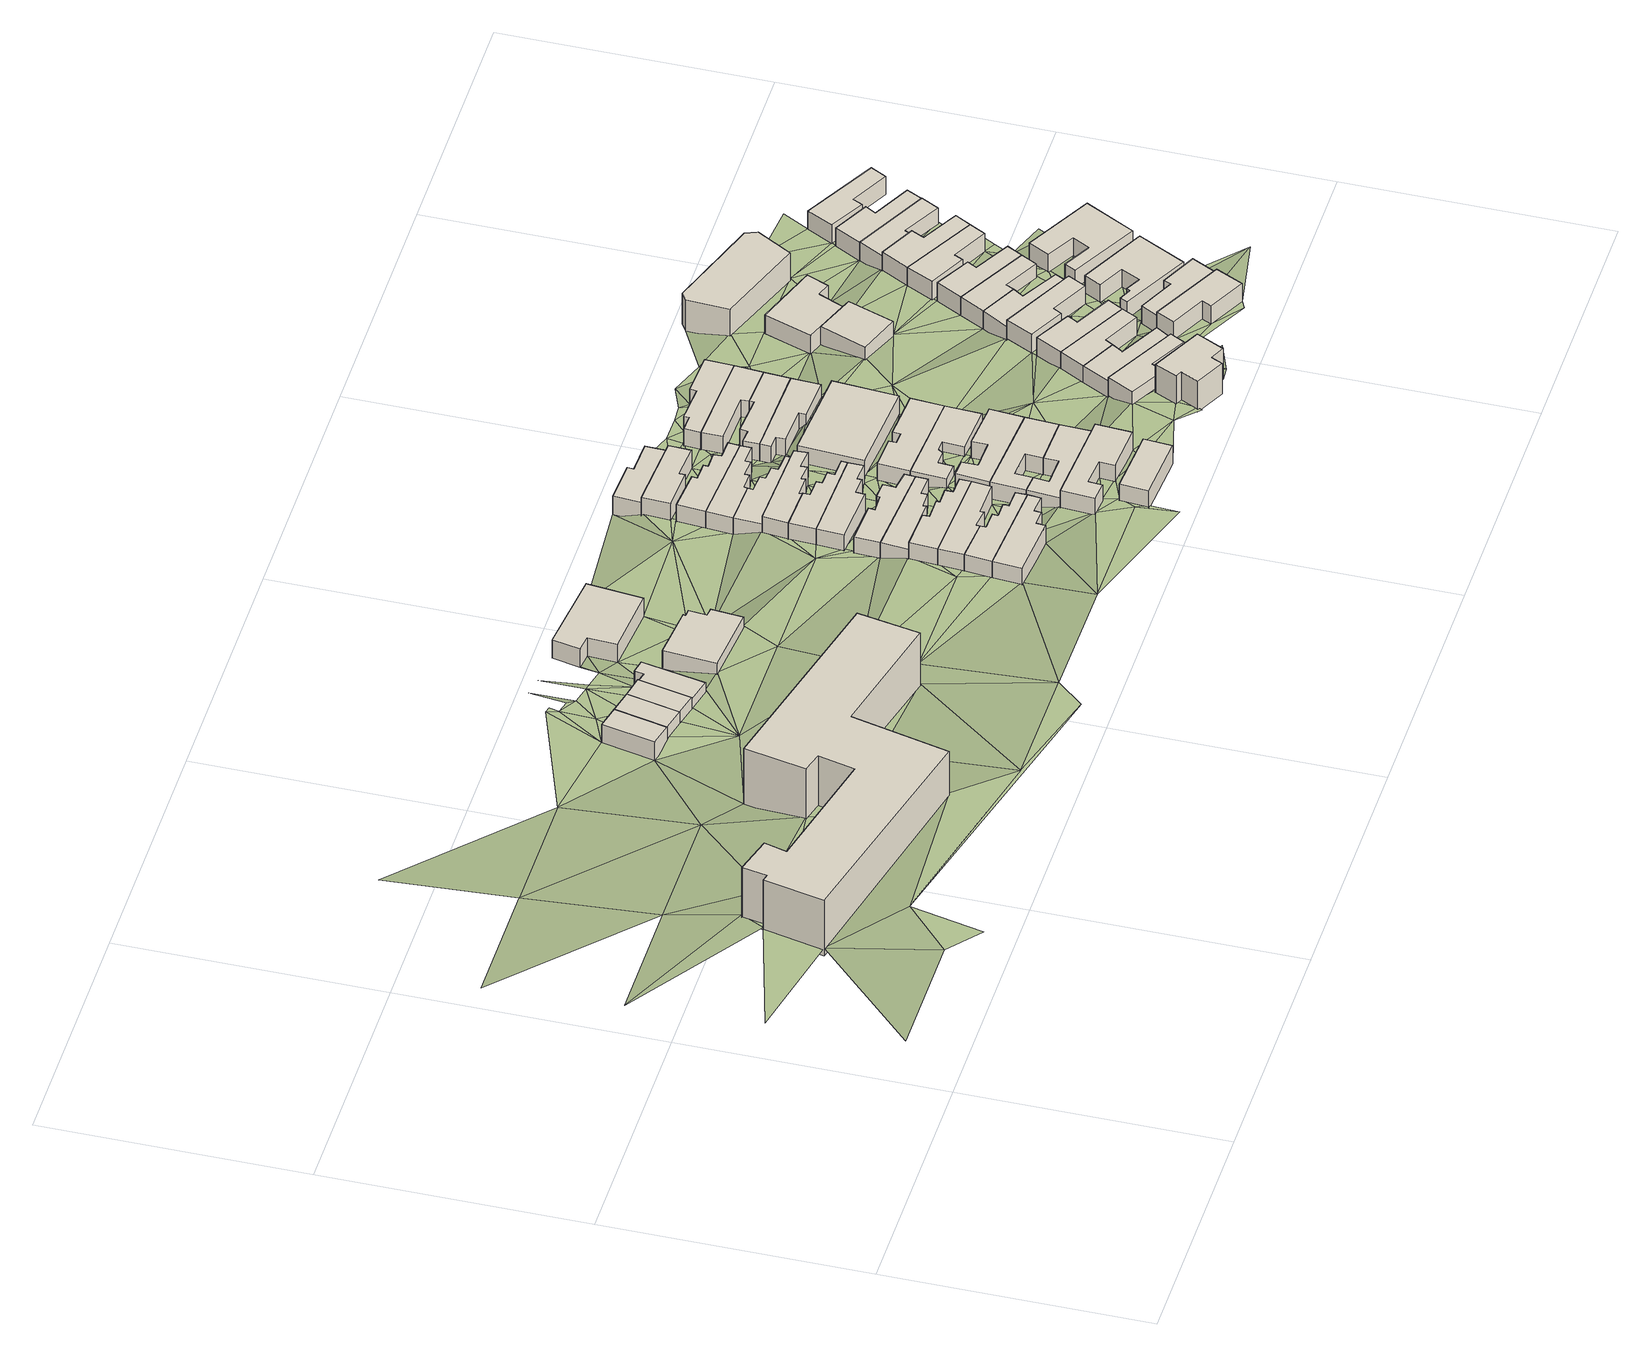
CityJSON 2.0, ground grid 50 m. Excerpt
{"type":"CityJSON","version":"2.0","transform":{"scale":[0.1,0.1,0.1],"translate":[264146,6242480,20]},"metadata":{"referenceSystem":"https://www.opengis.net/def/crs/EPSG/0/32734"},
"CityObjects":{
"building1":{"type":"Building","attributes":{"address":"Mountain Road Woodstock 7925 Cape Town","building":"hospital","building:levels":4,"building:use":"residential","building:flats":"75","building_height":12.5,"plus_code":"4FRW3C9X+CGC","ground_height":26.63,"roof_height":39.13},"geometry":[{"type":"Solid","lod":"1","boundaries":[[[[0,1,2,3]],[[1,4,5,2]],[[4,6,7,5]],[[6,8,9,7]],[[8,10,11,9]],[[10,12,13,11]],[[12,14,15,13]],[[14,16,17,15]],[[16,18,19,17]],[[18,20,21,19]],[[20,22,23,21]],[[22,24,25,23]],[[24,26,27,25]],[[26,0,3,27]],[[3,2,5,7,9,11,13,15,17,19,21,23,25,27]],[[26,24,22,20,18,16,14,12,10,8,6,4,1,0]]]]}]},
"building2":{"type":"Building","attributes":{"address":"12 Earl Street Cape Town","building":"house","building:levels":1,"building_height":4.1,"plus_code":"4FRW3C9X+HMF","ground_height":24.32,"roof_height":28.42},"geometry":[{"type":"Solid","lod":"1","boundaries":[[[[28,29,30,31]],[[29,32,33,30]],[[32,34,35,33]],[[34,28,31,35]],[[31,30,33,35]],[[34,32,29,28]]]]}]},
"building3":{"type":"Building","attributes":{"address":"10 Earl Street Cape Town","building":"house","building:levels":1,"building_height":4.1,"plus_code":"4FRW3C9X+HM8","ground_height":24.32,"roof_height":28.42},"geometry":[{"type":"Solid","lod":"1","boundaries":[[[[36,37,38,39]],[[37,29,30,38]],[[29,28,31,30]],[[28,36,39,31]],[[39,38,30,31]],[[28,29,37,36]]]]}]},
"building4":{"type":"Building","attributes":{"address":"8 Earl Street Cape Town","building":"house","building:levels":1,"building_height":4.1,"plus_code":"4FRW3C9X+HP6","ground_height":24.32,"roof_height":28.42},"geometry":[{"type":"Solid","lod":"1","boundaries":[[[[40,41,42,43]],[[41,37,38,42]],[[37,36,39,38]],[[36,40,43,39]],[[43,42,38,39]],[[36,37,41,40]]]]}]},
"building5":{"type":"Building","attributes":{"address":"6 Earl Street Cape Town","building":"house","building:levels":1,"building_height":4.1,"plus_code":"4FRW3C9X+HP7","ground_height":23.78,"roof_height":27.88},"geometry":[{"type":"Solid","lod":"1","boundaries":[[[[44,45,46,47]],[[45,48,49,46]],[[48,50,51,49]],[[50,52,53,51]],[[52,54,55,53]],[[54,44,47,55]],[[47,46,49,51,53,55]],[[54,52,50,48,45,44]]]]}]},
"building6":{"type":"Building","attributes":{"address":"16 Mountain Road Woodstock Cape Town","building":"house","building:levels":1,"building_height":4.1,"plus_code":"4FRW3C9X+GQW","ground_height":23.78,"roof_height":27.88},"geometry":[{"type":"Solid","lod":"1","boundaries":[[[[56,57,58,59]],[[57,60,61,58]],[[60,62,63,61]],[[62,64,65,63]],[[64,66,67,65]],[[66,68,69,67]],[[68,70,71,69]],[[70,56,59,71]],[[59,58,61,63,65,67,69,71]],[[70,68,66,64,62,60,57,56]]]]}]},
"building7":{"type":"Building","attributes":{"address":"14 Mountain Road Woodstock Cape Town","building":"house","building:levels":1,"building_height":4.1,"plus_code":"4FRW3C9X+JQ8","ground_height":23.78,"roof_height":27.88},"geometry":[{"type":"Solid","lod":"1","boundaries":[[[[72,73,74,75]],[[73,76,77,74]],[[76,78,79,77]],[[78,80,81,79]],[[80,82,83,81]],[[82,72,75,83]],[[75,74,77,79,81,83]],[[82,80,78,76,73,72]]]]}]},
"building8":{"type":"Building","attributes":{"address":"57 Mountain Road Woodstock Cape Town","building":"house","building:levels":1,"building_height":4.1,"plus_code":"4FRW3C9X+9WQ","ground_height":25.94,"roof_height":30.04},"geometry":[{"type":"Solid","lod":"1","boundaries":[[[[84,85,86,87]],[[85,88,89,86]],[[88,90,91,89]],[[90,92,93,91]],[[92,94,95,93]],[[94,96,97,95]],[[96,98,99,97]],[[98,84,87,99]],[[87,86,89,91,93,95,97,99]],[[98,96,94,92,90,88,85,84]]]]}]},
"building9":{"type":"Building","attributes":{"address":"55 Mountain Road Woodstock Cape Town","building":"house","building:levels":1,"building_height":4.1,"plus_code":"4FRW3C9X+9WX","ground_height":25.94,"roof_height":30.04},"geometry":[{"type":"Solid","lod":"1","boundaries":[[[[84,98,99,87]],[[98,100,101,99]],[[100,102,103,101]],[[102,104,105,103]],[[104,106,107,105]],[[106,108,109,107]],[[108,110,111,109]],[[110,112,113,111]],[[112,114,115,113]],[[114,84,87,115]],[[87,99,101,103,105,107,109,111,113,115]],[[114,112,110,108,106,104,102,100,98,84]]]]}]},
"building10":{"type":"Building","attributes":{"address":"53 Mountain Road Woodstock Cape Town","building":"house","building:levels":1,"building_height":4.1,"plus_code":"4FRW3C9X+CW9","ground_height":25.94,"roof_height":30.04},"geometry":[{"type":"Solid","lod":"1","boundaries":[[[[114,112,113,115]],[[112,116,117,113]],[[116,118,119,117]],[[118,120,121,119]],[[120,122,123,121]],[[122,124,125,123]],[[124,126,127,125]],[[126,114,115,127]],[[115,113,117,119,121,123,125,127]],[[126,124,122,120,118,116,112,114]]]]}]},
"building11":{"type":"Building","attributes":{"address":"51 Mountain Road Woodstock Cape Town","building":"house","building:levels":1,"building_height":4.1,"plus_code":"4FRW3C9X+CWQ","ground_height":25.94,"roof_height":30.04},"geometry":[{"type":"Solid","lod":"1","boundaries":[[[[126,124,125,127]],[[124,128,129,125]],[[128,130,131,129]],[[130,132,133,131]],[[132,134,135,133]],[[134,136,137,135]],[[136,138,139,137]],[[138,140,141,139]],[[140,142,143,141]],[[142,126,127,143]],[[127,125,129,131,133,135,137,139,141,143]],[[142,140,138,136,134,132,130,128,124,126]]]]}]},
"building12":{"type":"Building","attributes":{"address":"49 Mountain Road Woodstock Cape Town","building":"house","building:levels":1,"building_height":4.1,"plus_code":"4FRW3C9X+FX2","ground_height":24.28,"roof_height":28.38},"geometry":[{"type":"Solid","lod":"1","boundaries":[[[[144,145,146,147]],[[145,148,149,146]],[[148,150,151,149]],[[150,152,153,151]],[[152,154,155,153]],[[154,156,157,155]],[[156,158,159,157]],[[158,160,161,159]],[[160,162,163,161]],[[162,164,165,163]],[[164,144,147,165]],[[147,146,149,151,153,155,157,159,161,163,165]],[[164,162,160,158,156,154,152,150,148,145,144]]]]}]},
"building13":{"type":"Building","attributes":{"address":"47 Mountain Road Woodstock Cape Town","building":"house","building:levels":1,"building_height":4.1,"plus_code":"4FRW3C9X+FWH","ground_height":24.28,"roof_height":28.38},"geometry":[{"type":"Solid","lod":"1","boundaries":[[[[164,162,163,165]],[[162,166,167,163]],[[166,168,169,167]],[[168,170,171,169]],[[170,172,173,171]],[[172,174,175,173]],[[174,176,177,175]],[[176,178,179,177]],[[178,180,181,179]],[[180,164,165,181]],[[165,163,167,169,171,173,175,177,179,181]],[[180,178,176,174,172,170,168,166,162,164]]]]}]},
"building14":{"type":"Building","attributes":{"address":"45 Mountain Road Woodstock Cape Town","building":"house","building:levels":1,"building_height":4.1,"plus_code":"4FRW3C9X+GX2","ground_height":24.28,"roof_height":28.38},"geometry":[{"type":"Solid","lod":"1","boundaries":[[[[182,183,184,185]],[[183,186,187,184]],[[186,188,189,187]],[[188,190,191,189]],[[190,192,193,191]],[[192,194,195,193]],[[194,196,197,195]],[[196,182,185,197]],[[185,184,187,189,191,193,195,197]],[[196,194,192,190,188,186,183,182]]]]}]},
"building15":{"type":"Building","attributes":{"address":"43 Mountain Road Woodstock Cape Town","building":"house","building:levels":1,"building_height":4.1,"plus_code":"4FRW3C9X+GW9","ground_height":24.28,"roof_height":28.38},"geometry":[{"type":"Solid","lod":"1","boundaries":[[[[183,182,185,184]],[[182,198,199,185]],[[198,200,201,199]],[[200,202,203,201]],[[202,204,205,203]],[[204,206,207,205]],[[206,208,209,207]],[[208,210,211,209]],[[210,212,213,211]],[[212,183,184,213]],[[184,185,199,201,203,205,207,209,211,213]],[[212,210,208,206,204,202,200,198,182,183]]]]}]},
"building16":{"type":"Building","attributes":{"address":"41 Mountain Road Woodstock Cape Town","building":"house","building:levels":1,"building_height":4.1,"plus_code":"4FRW3C9X+GXJ","ground_height":24.28,"roof_height":28.38},"geometry":[{"type":"Solid","lod":"1","boundaries":[[[[212,210,211,213]],[[210,214,215,211]],[[214,216,217,215]],[[216,218,219,217]],[[218,220,221,219]],[[220,222,223,221]],[[222,224,225,223]],[[224,226,227,225]],[[226,228,229,227]],[[228,212,213,229]],[[213,211,215,217,219,221,223,225,227,229]],[[228,226,224,222,220,218,216,214,210,212]]]]}]},
"building17":{"type":"Building","attributes":{"address":"26 Brabant Road Woodstock Cape Town","building":"house","building:levels":1,"building_height":4.1,"plus_code":"4FRW3F92+82G","ground_height":26.85,"roof_height":30.95},"geometry":[{"type":"Solid","lod":"1","boundaries":[[[[230,231,232,233]],[[231,234,235,232]],[[234,236,237,235]],[[236,230,233,237]],[[233,232,235,237]],[[236,234,231,230]]]]}]},
"building18":{"type":"Building","attributes":{"address":"39 Mountain Road Woodstock Cape Town","building":"house","building:levels":1,"building_height":4.1,"plus_code":"4FRW3C9X+GXR","ground_height":22.69,"roof_height":26.79},"geometry":[{"type":"Solid","lod":"1","boundaries":[[[[238,239,240,241]],[[239,242,243,240]],[[242,244,245,243]],[[244,246,247,245]],[[246,248,249,247]],[[248,250,251,249]],[[250,252,253,251]],[[252,254,255,253]],[[254,256,257,255]],[[256,238,241,257]],[[241,240,243,245,247,249,251,253,255,257]],[[256,254,252,250,248,246,244,242,239,238]]]]}]},
"building19":{"type":"Building","attributes":{"address":"24 Brabant Road Woodstock Cape Town","building":"house","building:levels":1,"building_height":4.1,"plus_code":"4FRW3F92+924","ground_height":26.85,"roof_height":30.95},"geometry":[{"type":"Solid","lod":"1","boundaries":[[[[258,259,260,261]],[[259,262,263,260]],[[262,264,265,263]],[[264,266,267,265]],[[266,268,269,267]],[[268,270,271,269]],[[270,272,273,271]],[[272,258,261,273]],[[261,260,263,265,267,269,271,273]],[[272,270,268,266,264,262,259,258]]]]}]},
"building20":{"type":"Building","attributes":{"address":"37 Mountain Road Woodstock Cape Town","building":"house","building:levels":1,"building_height":4.1,"plus_code":"4FRW3C9X+HXF","ground_height":22.69,"roof_height":26.79},"geometry":[{"type":"Solid","lod":"1","boundaries":[[[[256,254,255,257]],[[254,274,275,255]],[[274,276,277,275]],[[276,278,279,277]],[[278,280,281,279]],[[280,282,283,281]],[[282,284,285,283]],[[284,286,287,285]],[[286,288,289,287]],[[288,256,257,289]],[[257,255,275,277,279,281,283,285,287,289]],[[288,286,284,282,280,278,276,274,254,256]]]]}]},
"building21":{"type":"Building","attributes":{"address":"22 Brabant Road Cape Town","building":"house","building:levels":1,"building_height":4.1,"plus_code":"4FRW3F92+92G","ground_height":25.06,"roof_height":29.16},"geometry":[{"type":"Solid","lod":"1","boundaries":[[[[290,291,292,293]],[[291,294,295,292]],[[294,296,297,295]],[[296,298,299,297]],[[298,300,301,299]],[[300,302,303,301]],[[302,304,305,303]],[[304,290,293,305]],[[293,292,295,297,299,301,303,305]],[[304,302,300,298,296,294,291,290]]]]}]},
"building22":{"type":"Building","attributes":{"address":"35 Mountain Road Woodstock Cape Town","building":"house","building:levels":1,"building_height":4.1,"plus_code":"4FRW3C9X+HXJ","ground_height":22.69,"roof_height":26.79},"geometry":[{"type":"Solid","lod":"1","boundaries":[[[[288,286,287,289]],[[286,306,307,287]],[[306,308,309,307]],[[308,310,311,309]],[[310,312,313,311]],[[312,314,315,313]],[[314,316,317,315]],[[316,318,319,317]],[[318,320,321,319]],[[320,288,289,321]],[[289,287,307,309,311,313,315,317,319,321]],[[320,318,316,314,312,310,308,306,286,288]]]]}]},
"building23":{"type":"Building","attributes":{"address":"33 Mountain Road Woodstock Cape Town","building":"house","building:levels":1,"building_height":4.1,"plus_code":"4FRW3C9X+JX6","ground_height":22.69,"roof_height":26.79},"geometry":[{"type":"Solid","lod":"1","boundaries":[[[[322,323,324,325]],[[323,326,327,324]],[[326,328,329,327]],[[328,330,331,329]],[[330,332,333,331]],[[332,322,325,333]],[[325,324,327,329,331,333]],[[332,330,328,326,323,322]]]]}]},
"building24":{"type":"Building","attributes":{"address":"20 Brabant Road Cape Town","building":"house","building:levels":1,"building_height":4.1,"plus_code":"4FRW3F92+92X","ground_height":25.06,"roof_height":29.16},"geometry":[{"type":"Solid","lod":"1","boundaries":[[[[291,334,335,292]],[[334,336,337,335]],[[336,302,303,337]],[[302,300,301,303]],[[300,338,339,301]],[[338,340,341,339]],[[340,294,295,341]],[[294,291,292,295]],[[292,335,337,303,301,339,341,295]],[[294,340,338,300,302,336,334,291]]]]}]},
"building25":{"type":"Building","attributes":{"address":"31 Mountain Road Woodstock Cape Town","building":"house","building:levels":1,"building_height":4.1,"plus_code":"4FRW3C9X+JXC","ground_height":21.46,"roof_height":25.56},"geometry":[{"type":"Solid","lod":"1","boundaries":[[[[342,343,344,345]],[[343,346,347,344]],[[346,348,349,347]],[[348,350,351,349]],[[350,352,353,351]],[[352,342,345,353]],[[345,344,347,349,351,353]],[[352,350,348,346,343,342]]]]}]},
"building26":{"type":"Building","attributes":{"address":"18 Brabant Road Cape Town","building":"house","building:levels":1,"building_height":4.1,"plus_code":"4FRW3F92+C29","ground_height":25.06,"roof_height":29.16},"geometry":[{"type":"Solid","lod":"1","boundaries":[[[[334,354,355,335]],[[354,356,357,355]],[[356,358,359,357]],[[358,360,361,359]],[[360,362,363,361]],[[362,364,365,363]],[[364,336,337,365]],[[336,334,335,337]],[[335,355,357,359,361,363,365,337]],[[336,364,362,360,358,356,354,334]]]]}]},
"building27":{"type":"Building","attributes":{"address":"16B Brabant Road Cape Town","building":"house","building:levels":1,"building_height":4.1,"plus_code":"4FRW3F92+F32","ground_height":23.47,"roof_height":27.57},"geometry":[{"type":"Solid","lod":"1","boundaries":[[[[366,367,368,369]],[[367,370,371,368]],[[370,372,373,371]],[[372,374,375,373]],[[374,376,377,375]],[[376,378,379,377]],[[378,380,381,379]],[[380,382,383,381]],[[382,384,385,383]],[[384,366,369,385]],[[369,368,371,373,375,377,379,381,383,385]],[[384,382,380,378,376,374,372,370,367,366]]]]}]},
"building28":{"type":"Building","attributes":{"address":"16A Brabant Road Cape Town","building":"house","building:levels":1,"building_height":4.1,"plus_code":"4FRW3F92+F2H","ground_height":23.47,"roof_height":27.57},"geometry":[{"type":"Solid","lod":"1","boundaries":[[[[367,366,369,368]],[[366,386,387,369]],[[386,388,389,387]],[[388,390,391,389]],[[390,392,393,391]],[[392,394,395,393]],[[394,396,397,395]],[[396,367,368,397]],[[368,369,387,389,391,393,395,397]],[[396,394,392,390,388,386,366,367]]]]}]},
"building29":{"type":"Building","attributes":{"address":"Brabant Road Woodstock Cape Town","building":"house","building:levels":1,"building_height":4.1,"plus_code":"4FRW3F92+G29","ground_height":23.47,"roof_height":27.57},"geometry":[{"type":"Solid","lod":"1","boundaries":[[[[398,399,400,401]],[[399,402,403,400]],[[402,404,405,403]],[[404,398,401,405]],[[401,400,403,405]],[[404,402,399,398]]]]}]},
"building30":{"type":"Building","attributes":{"address":"12 Brabant Road Woodstock Cape Town","building":"house","building:levels":1,"building_height":4.1,"plus_code":"4FRW3F92+H32","ground_height":22.02,"roof_height":26.12},"geometry":[{"type":"Solid","lod":"1","boundaries":[[[[406,407,408,409]],[[407,410,411,408]],[[410,412,413,411]],[[412,414,415,413]],[[414,416,417,415]],[[416,418,419,417]],[[418,420,421,419]],[[420,406,409,421]],[[409,408,411,413,415,417,419,421]],[[420,418,416,414,412,410,407,406]]]]}]},
"building31":{"type":"Building","attributes":{"address":"10 Brabant Road Woodstock Cape Town","building":"house","building:levels":1,"building_height":4.1,"plus_code":"4FRW3F92+H36","ground_height":22.02,"roof_height":26.12},"geometry":[{"type":"Solid","lod":"1","boundaries":[[[[422,423,424,425]],[[423,426,427,424]],[[426,428,429,427]],[[428,430,431,429]],[[430,432,433,431]],[[432,407,408,433]],[[407,406,409,408]],[[406,422,425,409]],[[425,424,427,429,431,433,408,409]],[[406,407,432,430,428,426,423,422]]]]}]},
"building32":{"type":"Building","attributes":{"address":"8 Brabant Road Woodstock Cape Town","building":"house","building:levels":1,"building_height":4.1,"plus_code":"4FRW3F92+H3R","ground_height":22.02,"roof_height":26.12},"geometry":[{"type":"Solid","lod":"1","boundaries":[[[[434,435,436,437]],[[435,438,439,436]],[[438,440,441,439]],[[440,423,424,441]],[[423,422,425,424]],[[422,434,437,425]],[[437,436,439,441,424,425]],[[422,423,440,438,435,434]]]]}]},
"building33":{"type":"Building","attributes":{"address":"6 Brabant Road Woodstock Cape Town","building":"house","building:levels":1,"building_height":4.1,"plus_code":"4FRW3F92+J32","ground_height":22.02,"roof_height":26.12},"geometry":[{"type":"Solid","lod":"1","boundaries":[[[[434,442,443,437]],[[442,444,445,443]],[[444,446,447,445]],[[446,448,449,447]],[[448,450,451,449]],[[450,452,453,451]],[[452,435,436,453]],[[435,434,437,436]],[[437,443,445,447,449,451,453,436]],[[435,452,450,448,446,444,442,434]]]]}]},
"building34":{"type":"Building","attributes":{"address":"33 Brabant Road Woodstock Cape Town","building":"house","building:levels":2,"building_height":6.9,"plus_code":"4FRW3F92+856","ground_height":25.78,"roof_height":32.68},"geometry":[{"type":"Solid","lod":"1","boundaries":[[[[454,455,456,457]],[[455,458,459,456]],[[458,460,461,459]],[[460,462,463,461]],[[462,464,465,463]],[[464,466,467,465]],[[466,468,469,467]],[[468,454,457,469]],[[457,456,459,461,463,465,467,469]],[[468,466,464,462,460,458,455,454]]]]}]},
"building35":{"type":"Building","attributes":{"address":"31 Brabant Road Woodstock Cape Town","building":"house","building:levels":1,"building_height":4.1,"plus_code":"4FRW3F92+85R","ground_height":25.06,"roof_height":29.16},"geometry":[{"type":"Solid","lod":"1","boundaries":[[[[470,471,472,473]],[[471,474,475,472]],[[474,476,477,475]],[[476,478,479,477]],[[478,480,481,479]],[[480,470,473,481]],[[473,472,475,477,479,481]],[[480,478,476,474,471,470]]]]}]},
"building36":{"type":"Building","attributes":{"address":"29 Plumer Road Woodstock Cape Town","building":"house","building:levels":1,"building_height":4.1,"plus_code":"4FRW3F92+953","ground_height":24.27,"roof_height":28.37},"geometry":[{"type":"Solid","lod":"1","boundaries":[[[[482,483,484,485]],[[483,486,487,484]],[[486,488,489,487]],[[488,490,491,489]],[[490,492,493,491]],[[492,482,485,493]],[[485,484,487,489,491,493]],[[492,490,488,486,483,482]]]]}]},
"building37":{"type":"Building","attributes":{"address":"27 Plumer Road Woodstock Cape Town","building":"house","building:levels":1,"building_height":4.1,"plus_code":"4FRW3F92+95P","ground_height":24.27,"roof_height":28.37},"geometry":[{"type":"Solid","lod":"1","boundaries":[[[[494,482,485,495]],[[482,492,493,485]],[[492,496,497,493]],[[496,498,499,497]],[[498,500,501,499]],[[500,494,495,501]],[[495,485,493,497,499,501]],[[500,498,496,492,482,494]]]]}]},
"building38":{"type":"Building","attributes":{"address":"25 Plumer Road Woodstock Cape Town","building":"house","building:levels":1,"building_height":4.1,"plus_code":"4FRW3F92+95X","ground_height":24.27,"roof_height":28.37},"geometry":[{"type":"Solid","lod":"1","boundaries":[[[[494,500,501,495]],[[500,502,503,501]],[[502,504,505,503]],[[504,506,507,505]],[[506,508,509,507]],[[508,494,495,509]],[[495,501,503,505,507,509]],[[508,506,504,502,500,494]]]]}]},
"building39":{"type":"Building","attributes":{"building":"house","building:levels":1,"building_height":4.1,"plus_code":"4FRW3F92+G5M","ground_height":21.67,"roof_height":25.77},"geometry":[{"type":"Solid","lod":"1","boundaries":[[[[510,511,512,513]],[[511,514,515,512]],[[514,516,517,515]],[[516,518,519,517]],[[518,510,513,519]],[[513,512,515,517,519]],[[518,516,514,511,510]]]]}]},
"building40":{"type":"Building","attributes":{"address":"48B Fairview Avenue Woodstock Cape Town","building":"house","building:levels":1,"building_height":4.1,"plus_code":"4FRW3F92+86P","ground_height":25.78,"roof_height":29.88},"geometry":[{"type":"Solid","lod":"1","boundaries":[[[[520,521,522,523]],[[521,524,525,522]],[[524,526,527,525]],[[526,528,529,527]],[[528,530,531,529]],[[530,520,523,531]],[[523,522,525,527,529,531]],[[530,528,526,524,521,520]]]]}]},
"building41":{"type":"Building","attributes":{"address":"23 Plumer Road Woodstock Cape Town","building":"house","building:levels":1,"building_height":4.1,"plus_code":"4FRW3F92+C66","ground_height":24.27,"roof_height":28.37},"geometry":[{"type":"Solid","lod":"1","boundaries":[[[[532,533,534,535]],[[533,536,537,534]],[[536,538,539,537]],[[538,540,541,539]],[[540,542,543,541]],[[542,532,535,543]],[[535,534,537,539,541,543]],[[542,540,538,536,533,532]]]]}]},
"building42":{"type":"Building","attributes":{"address":"48A Fairview Avenue Woodstock Cape Town","building":"house","building:levels":1,"building_height":4.1,"plus_code":"4FRW3F92+86X","ground_height":24.99,"roof_height":29.09},"geometry":[{"type":"Solid","lod":"1","boundaries":[[[[544,545,546,547]],[[545,548,549,546]],[[548,550,551,549]],[[550,552,553,551]],[[552,554,555,553]],[[554,544,547,555]],[[547,546,549,551,553,555]],[[554,552,550,548,545,544]]]]}]},
"building43":{"type":"Building","attributes":{"address":"21 Plumer Road Woodstock Cape Town","building":"house","building:levels":1,"building_height":4.1,"plus_code":"4FRW3F92+C6M","ground_height":22.92,"roof_height":27.02},"geometry":[{"type":"Solid","lod":"1","boundaries":[[[[556,557,558,559]],[[557,560,561,558]],[[560,562,563,561]],[[562,564,565,563]],[[564,566,567,565]],[[566,556,559,567]],[[559,558,561,563,565,567]],[[566,564,562,560,557,556]]]]}]},
"building44":{"type":"Building","attributes":{"building":"house","building:levels":1,"building_height":4.1,"plus_code":"4FRW3F92+H58","ground_height":21.67,"roof_height":25.77},"geometry":[{"type":"Solid","lod":"1","boundaries":[[[[510,518,519,513]],[[518,568,569,519]],[[568,570,571,569]],[[570,572,573,571]],[[572,574,575,573]],[[574,576,577,575]],[[576,510,513,577]],[[513,519,569,571,573,575,577]],[[576,574,572,570,568,518,510]]]]}]},
"building45":{"type":"Building","attributes":{"address":"19 Plumer Road Woodstock Cape Town","building":"house","building:levels":1,"building_height":4.1,"plus_code":"4FRW3F92+F64","ground_height":22.92,"roof_height":27.02},"geometry":[{"type":"Solid","lod":"1","boundaries":[[[[578,556,559,579]],[[556,566,567,559]],[[566,580,581,567]],[[580,582,583,581]],[[582,584,585,583]],[[584,578,579,585]],[[579,559,567,581,583,585]],[[584,582,580,566,556,578]]]]}]},
"building46":{"type":"Building","attributes":{"address":"48 Fairview Avenue Woodstock Cape Town","building":"house","building:levels":1,"building_height":4.1,"plus_code":"4FRW3F92+97G","ground_height":23.75,"roof_height":27.85},"geometry":[{"type":"Solid","lod":"1","boundaries":[[[[586,587,588,589]],[[587,590,591,588]],[[590,592,593,591]],[[592,594,595,593]],[[594,596,597,595]],[[596,598,599,597]],[[598,600,601,599]],[[600,602,603,601]],[[602,604,605,603]],[[604,586,589,605]],[[589,588,591,593,595,597,599,601,603,605]],[[604,602,600,598,596,594,592,590,587,586]]]]}]},
"building47":{"type":"Building","attributes":{"address":"17 Plumer Road Woodstock Cape Town","building":"house","building:levels":1,"building_height":4.1,"plus_code":"4FRW3F92+F69","ground_height":22.92,"roof_height":27.02},"geometry":[{"type":"Solid","lod":"1","boundaries":[[[[578,584,585,579]],[[584,606,607,585]],[[606,608,609,607]],[[608,610,611,609]],[[610,612,613,611]],[[612,578,579,613]],[[579,585,607,609,611,613]],[[612,610,608,606,584,578]]]]}]},
"building48":{"type":"Building","attributes":{"building":"semidetached_house","building:levels":2,"building_height":6.9,"plus_code":"4FRW3F92+J59","ground_height":20.57,"roof_height":27.47},"geometry":[{"type":"Solid","lod":"1","boundaries":[[[[614,615,616,617]],[[615,618,619,616]],[[618,620,621,619]],[[620,622,623,621]],[[622,624,625,623]],[[624,614,617,625]],[[617,616,619,621,623,625]],[[624,622,620,618,615,614]]]]}]},
"building49":{"type":"Building","attributes":{"address":"15 Plumer Road Woodstock Cape Town","building":"house","building:levels":1,"building_height":4.1,"plus_code":"4FRW3F92+F7R","ground_height":22.59,"roof_height":26.69},"geometry":[{"type":"Solid","lod":"1","boundaries":[[[[626,627,628,629]],[[627,630,631,628]],[[630,632,633,631]],[[632,634,635,633]],[[634,636,637,635]],[[636,626,629,637]],[[629,628,631,633,635,637]],[[636,634,632,630,627,626]]]]}]},
"building50":{"type":"Building","attributes":{"address":"Fr Ralph de Hahn House (NOAH) 46 Fairview Avenue Woodstock Cape Town","building":"house","building:levels":1,"building:use":"residential","amenity":"social_facility","social_facility":"group_home","operator":"Neighbourhood Old Aged Homes (NOAH)","building_height":4.1,"plus_code":"4FRW3F92+C86","ground_height":23.75,"roof_height":27.85},"geometry":[{"type":"Solid","lod":"1","boundaries":[[[[638,639,640,641]],[[639,642,643,640]],[[642,644,645,643]],[[644,646,647,645]],[[646,648,649,647]],[[648,650,651,649]],[[650,652,653,651]],[[652,638,641,653]],[[641,640,643,645,647,649,651,653]],[[652,650,648,646,644,642,639,638]]]]}]},
"building51":{"type":"Building","attributes":{"address":"13 Plumer Road Woodstock Cape Town","building":"house","building:levels":1,"building_height":4.1,"plus_code":"4FRW3F92+G73","ground_height":22.59,"roof_height":26.69},"geometry":[{"type":"Solid","lod":"1","boundaries":[[[[654,626,629,655]],[[626,636,637,629]],[[636,656,657,637]],[[656,658,659,657]],[[658,660,661,659]],[[660,654,655,661]],[[655,629,637,657,659,661]],[[660,658,656,636,626,654]]]]}]},
"building52":{"type":"Building","attributes":{"address":"11 Plumer Road Woodstock Cape Town","building":"house","building:levels":1,"building_height":4.1,"plus_code":"4FRW3F92+G7G","ground_height":21.67,"roof_height":25.77},"geometry":[{"type":"Solid","lod":"1","boundaries":[[[[662,663,664,665]],[[663,666,667,664]],[[666,668,669,667]],[[668,670,671,669]],[[670,672,673,671]],[[672,662,665,673]],[[665,664,667,669,671,673]],[[672,670,668,666,663,662]]]]}]},
"building53":{"type":"Building","attributes":{"address":"9 Plumer Road Woodstock Cape Town","building":"house","building:levels":1,"building_height":4.1,"plus_code":"4FRW3F92+G7X","ground_height":21.58,"roof_height":25.68},"geometry":[{"type":"Solid","lod":"1","boundaries":[[[[674,675,676,677]],[[675,678,679,676]],[[678,680,681,679]],[[680,682,683,681]],[[682,684,685,683]],[[684,674,677,685]],[[677,676,679,681,683,685]],[[684,682,680,678,675,674]]]]}]},
"building54":{"type":"Building","attributes":{"address":"7 Plumer Road Woodstock Cape Town","building":"house","building:levels":1,"building_height":4.1,"plus_code":"4FRW3F92+H86","ground_height":21.58,"roof_height":25.68},"geometry":[{"type":"Solid","lod":"1","boundaries":[[[[686,687,688,689]],[[687,690,691,688]],[[690,692,693,691]],[[692,694,695,693]],[[694,696,697,695]],[[696,686,689,697]],[[689,688,691,693,695,697]],[[696,694,692,690,687,686]]]]}]},
"terrain1":{"type":"TINRelief","geometry":[{"type":"CompositeSurface","lod":"1","boundaries":[[[698,699,700]],[[701,699,702]],[[702,703,704]],[[705,699,698]],[[698,706,705]],[[707,704,703]],[[708,703,702]],[[709,707,710]],[[703,711,707]],[[712,699,705]],[[711,713,707]],[[711,714,715]],[[713,710,707]],[[716,715,714]],[[711,715,713]],[[717,710,718]],[[712,705,719]],[[713,718,710]],[[715,716,720]],[[715,1,713]],[[705,721,719]],[[713,1,34]],[[718,713,34]],[[712,719,722]],[[723,712,722]],[[1,724,34]],[[32,718,34]],[[722,719,725]],[[722,725,723]],[[726,718,32]],[[727,34,724]],[[728,724,1]],[[719,721,729]],[[730,727,724]],[[729,725,719]],[[730,724,731]],[[29,732,32]],[[733,32,732]],[[32,733,726]],[[731,724,734]],[[37,732,29]],[[733,732,735]],[[726,733,736]],[[734,724,737]],[[738,732,37]],[[735,739,733]],[[732,738,735]],[[41,738,37]],[[725,729,740]],[[735,741,739]],[[742,724,728]],[[742,737,724]],[[743,744,41]],[[738,41,744]],[[740,728,725]],[[745,738,744]],[[737,68,734]],[[50,734,68]],[[744,746,745]],[[745,747,738]],[[744,50,746]],[[746,50,82]],[[68,82,50]],[[729,748,740]],[[78,76,746]],[[78,746,80]],[[746,82,80]],[[737,742,749]],[[750,728,740]],[[68,66,82]],[[748,729,751]],[[66,72,82]],[[752,742,728]],[[64,62,66]],[[62,60,57]],[[748,753,740]],[[62,72,66]],[[750,740,753]],[[749,742,754]],[[755,728,750]],[[57,749,754]],[[755,752,728]],[[756,62,57]],[[742,752,754]],[[756,72,62]],[[751,88,748]],[[757,750,753]],[[758,750,757]],[[72,756,73]],[[758,755,750]],[[759,57,754]],[[88,751,760]],[[761,756,57]],[[57,759,761]],[[752,762,754]],[[763,751,764]],[[763,760,751]],[[765,754,762]],[[754,765,766]],[[767,754,766]],[[768,108,769]],[[88,92,90]],[[770,769,118]],[[767,759,754]],[[762,771,765]],[[769,108,118]],[[73,756,352]],[[92,88,760]],[[772,773,774]],[[108,106,104]],[[118,108,104]],[[118,104,120]],[[772,774,136]],[[94,92,96]],[[775,772,776]],[[760,777,92]],[[776,772,136]],[[771,188,765]],[[96,92,777]],[[102,100,104]],[[122,120,104]],[[778,763,764]],[[756,761,779]],[[780,760,763]],[[132,136,134]],[[132,776,136]],[[174,771,781]],[[780,763,778]],[[782,756,779]],[[760,780,783]],[[122,104,100]],[[776,784,785]],[[96,777,786]],[[96,786,98]],[[787,756,782]],[[98,786,100]],[[172,771,174]],[[132,784,776]],[[188,771,172]],[[788,756,787]],[[100,786,122]],[[132,130,128]],[[352,756,788]],[[789,783,780]],[[790,122,786]],[[188,172,170]],[[132,791,784]],[[790,124,122]],[[783,792,793]],[[784,791,794]],[[210,208,206]],[[190,188,192]],[[128,795,132]],[[796,210,216]],[[192,188,170]],[[789,792,783]],[[124,790,797]],[[797,128,124]],[[791,132,795]],[[782,318,787]],[[216,210,206]],[[170,168,166]],[[128,797,795]],[[798,799,800]],[[206,204,202]],[[780,234,789]],[[192,170,196]],[[254,252,250]],[[801,802,798]],[[803,162,791]],[[220,216,206]],[[795,803,791]],[[787,318,328]],[[194,192,196]],[[276,274,254]],[[795,797,804]],[[218,216,220]],[[803,166,162]],[[170,166,805]],[[206,202,220]],[[800,801,798]],[[250,276,254]],[[805,196,170]],[[806,795,804]],[[202,200,198]],[[801,807,802]],[[805,166,803]],[[198,220,202]],[[248,246,250]],[[316,314,318]],[[314,328,318]],[[276,250,280]],[[808,182,196]],[[276,280,278]],[[314,330,328]],[[804,809,810]],[[222,220,224]],[[789,234,272]],[[808,196,805]],[[250,246,280]],[[808,198,182]],[[220,198,224]],[[810,806,804]],[[806,811,812]],[[198,808,224]],[[813,814,246]],[[810,809,815]],[[246,814,280]],[[811,806,816]],[[314,332,330]],[[310,314,312]],[[816,806,810]],[[817,808,805]],[[808,818,224]],[[282,280,284]],[[818,226,224]],[[332,314,310]],[[280,814,284]],[[814,226,818]],[[819,811,820]],[[811,816,820]],[[821,234,231]],[[310,308,306]],[[822,808,817]],[[814,818,823]],[[823,284,814]],[[821,272,234]],[[332,310,824]],[[817,825,826]],[[354,816,810]],[[827,284,823]],[[306,824,310]],[[828,286,284]],[[823,818,829]],[[828,284,827]],[[286,828,306]],[[826,822,817]],[[322,332,830]],[[829,831,823]],[[258,272,832]],[[833,332,824]],[[306,828,834]],[[834,824,306]],[[808,822,398]],[[830,332,833]],[[835,836,322]],[[837,829,818]],[[838,816,354]],[[834,833,824]],[[839,834,828]],[[821,832,272]],[[828,840,839]],[[835,322,830]],[[291,258,470]],[[334,291,841]],[[829,837,842]],[[843,844,821]],[[334,841,354]],[[830,845,835]],[[839,846,834]],[[844,847,821]],[[470,258,832]],[[845,830,848]],[[818,399,837]],[[847,832,821]],[[838,354,841]],[[822,386,398]],[[291,470,841]],[[838,841,366]],[[835,845,849]],[[850,847,844]],[[839,851,852]],[[846,839,852]],[[832,847,853]],[[849,845,854]],[[832,853,855]],[[366,856,386]],[[857,837,399]],[[386,856,398]],[[858,849,854]],[[841,470,859]],[[854,860,858]],[[398,856,399]],[[366,841,533]],[[853,454,855]],[[861,841,859]],[[862,858,860]],[[863,855,864]],[[454,468,865]],[[366,532,856]],[[855,454,864]],[[508,841,861]],[[399,866,857]],[[862,860,442]],[[866,399,856]],[[454,865,867]],[[508,533,841]],[[857,868,406]],[[366,533,532]],[[867,864,454]],[[867,865,869]],[[406,868,422]],[[434,422,870]],[[864,867,871]],[[872,862,442]],[[873,492,490]],[[442,434,870]],[[871,874,864]],[[866,868,857]],[[870,422,868]],[[872,442,870]],[[524,874,871]],[[492,498,496]],[[856,875,866]],[[873,874,524]],[[492,873,498]],[[536,533,508]],[[524,871,528]],[[532,556,856]],[[521,873,524]],[[875,856,556]],[[498,873,521]],[[506,536,508]],[[870,876,872]],[[866,877,868]],[[528,526,524]],[[528,871,878]],[[879,870,868]],[[498,521,880]],[[880,500,498]],[[881,506,504]],[[876,870,879]],[[881,536,506]],[[872,876,615]],[[881,504,502]],[[880,882,500]],[[538,536,881]],[[502,500,882]],[[878,530,528]],[[578,875,556]],[[882,883,502]],[[880,884,882]],[[538,881,540]],[[881,502,540]],[[880,885,884]],[[883,886,502]],[[887,888,883]],[[578,612,875]],[[502,886,540]],[[886,883,888]],[[568,518,889]],[[612,890,875]],[[875,891,889]],[[884,892,882]],[[893,876,879]],[[894,540,886]],[[895,896,897]],[[886,888,898]],[[891,875,890]],[[568,889,570]],[[542,540,894]],[[898,888,899]],[[900,542,894]],[[901,902,896]],[[542,900,895]],[[892,884,548]],[[895,901,896]],[[520,530,903]],[[893,879,572]],[[570,889,904]],[[905,895,900]],[[890,612,906]],[[889,891,904]],[[907,895,905]],[[612,610,906]],[[548,520,903]],[[901,895,907]],[[894,587,900]],[[892,548,903]],[[572,570,662]],[[901,907,908]],[[608,606,610]],[[905,646,907]],[[610,606,906]],[[646,905,648]],[[908,907,642]],[[570,904,662]],[[900,587,638]],[[893,572,662]],[[642,606,908]],[[906,634,909]],[[634,906,606]],[[642,910,606]],[[606,910,634]],[[911,893,662]],[[642,912,910]],[[913,893,914]],[[915,634,910]],[[911,914,893]],[[916,656,917]],[[918,634,915]],[[919,910,912]],[[634,918,636]],[[920,921,917]],[[636,918,922]],[[913,914,686]],[[922,656,636]],[[656,920,917]],[[914,911,682]],[[686,923,913]],[[682,690,914]],[[680,924,682]]]}]}
},
"vertices":[
[972,436,66],[575,529,66],[575,529,191],[972,436,191],[550,411,66],[550,411,191],[589,401,66],[589,401,191],[573,331,66],[573,331,191],[331,386,66],[331,386,191],[343,429,66],[343,429,191],[270,449,66],[270,449,191],[261,402,66],[261,402,191],[248,405,66],[248,405,191],[222,290,66],[222,290,191],[660,187,66],[660,187,191],[705,374,66],[705,374,191],[950,318,66],[950,318,191],
[716,704,43],[738,804,43],[738,804,84],[716,704,84],[694,814,43],[694,814,84],[672,714,43],[672,714,84],
[761,694,43],[783,794,43],[783,794,84],[761,694,84],
[803,684,43],[825,786,43],[825,786,84],[803,684,84],
[825,786,38],[803,684,38],[803,684,79],[825,786,79],[853,673,38],[853,673,79],[877,794,38],[877,794,79],[851,799,38],[851,799,79],[847,781,38],[847,781,79],
[1038,656,38],[1043,716,38],[1043,716,79],[1038,656,79],[1027,718,38],[1027,718,79],[1030,752,38],[1030,752,79],[1016,753,38],[1016,753,79],[1017,758,38],[1017,758,79],[916,767,38],[916,767,79],[907,667,38],[907,667,79],
[1041,834,38],[1052,940,38],[1052,940,79],[1041,834,79],[893,957,38],[893,957,79],[882,904,38],[882,904,79],[914,900,38],[914,900,79],[911,845,38],[911,845,79],
[1268,277,59],[1264,222,59],[1264,222,100],[1268,277,100],[1385,214,59],[1385,214,100],[1386,231,59],[1386,231,100],[1416,229,59],[1416,229,100],[1417,243,59],[1417,243,100],[1453,240,59],[1453,240,100],[1455,265,59],[1455,265,100],
[1455,287,59],[1455,287,100],[1419,288,59],[1419,288,100],[1419,299,59],[1419,299,100],[1389,299,59],[1389,299,100],[1389,310,59],[1389,310,100],[1354,311,59],[1354,311,100],[1354,322,59],[1354,322,100],[1273,328,59],[1273,328,100],
[1354,329,59],[1354,329,100],[1391,325,59],[1391,325,100],[1391,332,59],[1391,332,100],[1460,330,59],[1460,330,100],[1464,367,59],[1464,367,100],[1276,376,59],[1276,376,100],
[1464,389,59],[1464,389,100],[1429,390,59],[1429,390,100],[1429,405,59],[1429,405,100],[1397,405,59],[1397,405,100],[1397,412,59],[1397,412,100],[1356,412,59],[1356,412,100],[1355,425,59],[1355,425,100],[1279,428,59],[1279,428,100],
[1279,428,43],[1355,425,43],[1355,425,84],[1279,428,84],[1362,425,43],[1362,425,84],[1361,431,43],[1361,431,84],[1398,429,43],[1398,429,84],[1398,435,43],[1398,435,84],[1429,435,43],[1429,435,84],[1429,447,43],[1429,447,84],[1468,445,43],[1468,445,84],[1469,468,43],[1469,468,84],[1284,480,43],[1284,480,84],
[1470,488,43],[1470,488,84],[1433,493,43],[1433,493,84],[1434,517,43],[1434,517,84],[1401,519,43],[1401,519,84],[1401,513,43],[1401,513,84],[1366,512,43],[1366,512,84],[1367,524,43],[1367,524,84],[1286,528,43],[1286,528,84],
[1474,590,43],[1290,596,43],[1290,596,84],[1474,590,84],[1287,545,43],[1287,545,84],[1401,539,43],[1401,539,84],[1402,556,43],[1402,556,84],[1437,554,43],[1437,554,84],[1437,563,43],[1437,563,84],[1474,561,43],[1474,561,84],
[1475,602,43],[1475,602,84],[1438,603,43],[1438,603,84],[1439,617,43],[1439,617,84],[1411,618,43],[1411,618,84],[1411,629,43],[1411,629,84],[1376,630,43],[1376,630,84],[1376,643,43],[1376,643,84],[1292,646,43],[1292,646,84],
[1373,649,43],[1373,649,84],[1413,648,43],[1413,648,84],[1412,656,43],[1412,656,84],[1444,653,43],[1444,653,84],[1444,665,43],[1444,665,84],[1482,662,43],[1482,662,84],[1480,688,43],[1480,688,84],[1297,694,43],[1297,694,84],
[1509,64,68],[1636,56,68],[1636,56,109],[1509,64,109],[1640,110,68],[1640,110,109],[1513,118,68],[1513,118,109],
[1297,694,27],[1480,688,27],[1480,688,68],[1297,694,68],[1481,703,27],[1481,703,68],[1444,705,27],[1444,705,68],[1444,718,27],[1444,718,68],[1416,720,27],[1416,720,68],[1416,731,27],[1416,731,68],[1381,733,27],[1381,733,68],[1382,743,27],[1382,743,68],[1299,746,27],[1299,746,68],
[1656,200,68],[1470,211,68],[1470,211,109],[1656,200,109],[1466,148,68],[1466,148,109],[1504,145,68],[1504,145,109],[1506,171,68],[1506,171,109],[1561,167,68],[1561,167,109],[1559,138,68],[1559,138,109],[1652,132,68],[1652,132,109],
[1383,749,27],[1383,749,68],[1416,748,27],[1416,748,68],[1416,757,27],[1416,757,68],[1450,755,27],[1450,755,68],[1450,766,27],[1450,766,68],[1487,764,27],[1487,764,68],[1487,785,27],[1487,785,68],[1303,796,27],[1303,796,68],
[1656,200,51],[1658,264,51],[1658,264,92],[1656,200,92],[1565,267,51],[1565,267,92],[1564,239,51],[1564,239,92],[1508,241,51],[1508,241,92],[1511,270,51],[1511,270,92],[1476,273,51],[1476,273,92],[1470,211,51],[1470,211,92],
[1489,807,27],[1489,807,68],[1453,808,27],[1453,808,68],[1452,823,27],[1452,823,68],[1420,823,27],[1420,823,68],[1420,832,27],[1420,832,68],[1385,833,27],[1385,833,68],[1386,843,27],[1386,843,68],[1307,849,27],[1307,849,68],
[1455,904,27],[1310,912,27],[1310,912,68],[1455,904,68],[1307,859,27],[1307,859,68],[1388,855,27],[1388,855,68],[1388,866,27],[1388,866,68],[1453,862,27],[1453,862,68],
[1661,326,51],[1661,326,92],[1479,339,51],[1479,339,92],[1513,304,51],[1513,304,92],[1567,300,51],[1567,300,92],
[1310,912,15],[1455,904,15],[1455,904,56],[1310,912,56],[1456,946,15],[1456,946,56],[1393,948,15],[1393,948,56],[1394,960,15],[1394,960,56],[1314,964,15],[1314,964,56],
[1666,391,51],[1666,391,92],[1575,398,51],[1575,398,92],[1574,368,51],[1574,368,92],[1518,370,51],[1518,370,92],[1518,400,51],[1518,400,92],[1485,402,51],[1485,402,92],
[1672,472,35],[1490,483,35],[1490,483,76],[1672,472,76],[1486,417,35],[1486,417,76],[1522,415,35],[1522,415,76],[1524,443,35],[1524,443,76],[1551,442,35],[1551,442,76],[1557,451,35],[1557,451,76],[1578,450,35],[1578,450,76],[1576,410,35],[1576,410,76],[1669,404,35],[1669,404,76],
[1676,534,35],[1676,534,76],[1581,540,35],[1581,540,76],[1580,525,35],[1580,525,76],[1557,526,35],[1557,526,76],[1557,540,35],[1557,540,76],[1494,543,35],[1494,543,76],
[1677,554,35],[1685,676,35],[1685,676,76],[1677,554,76],[1504,688,35],[1504,688,76],[1496,566,35],[1496,566,76],
[1690,750,20],[1508,756,20],[1508,756,61],[1690,750,61],[1507,735,20],[1507,735,61],[1532,734,20],[1532,734,61],[1532,716,20],[1532,716,61],[1605,713,20],[1605,713,61],[1604,699,20],[1604,699,61],[1688,696,20],[1688,696,61],
[1693,799,20],[1613,803,20],[1613,803,61],[1693,799,61],[1613,794,20],[1613,794,61],[1537,799,20],[1537,799,61],[1534,784,20],[1534,784,61],[1508,786,20],[1508,786,61],
[1697,853,20],[1511,861,20],[1511,861,61],[1697,853,61],[1510,821,20],[1510,821,61],[1612,818,20],[1612,818,61],
[1699,906,20],[1699,906,61],[1616,910,20],[1616,910,61],[1615,897,20],[1615,897,61],[1544,901,20],[1544,901,61],[1543,891,20],[1543,891,61],[1513,892,20],[1513,892,61],
[1912,88,58],[1815,136,58],[1815,136,127],[1912,88,127],[1795,94,58],[1795,94,127],[1808,88,58],[1808,88,127],[1791,54,58],[1791,54,127],[1848,26,58],[1848,26,127],[1858,48,58],[1858,48,127],[1886,35,58],[1886,35,127],
[1800,216,51],[1774,166,51],[1774,166,92],[1800,216,92],[1842,130,51],[1842,130,92],[1854,152,51],[1854,152,92],[1925,115,51],[1925,115,92],[1940,143,51],[1940,143,92],
[1827,268,43],[1800,216,43],[1800,216,84],[1827,268,84],[1940,143,43],[1940,143,84],[1959,173,43],[1959,173,84],[1882,213,43],[1882,213,84],[1895,234,43],[1895,234,84],
[1853,315,43],[1853,315,84],[1904,249,43],[1904,249,84],[1976,213,43],[1976,213,84],[1991,243,43],[1991,243,84],
[2007,272,43],[2007,272,84],[1937,308,43],[1937,308,84],[1948,328,43],[1948,328,84],[1879,365,43],[1879,365,84],
[1839,738,17],[1805,649,17],[1805,649,58],[1839,738,58],[1885,621,17],[1885,621,58],[1916,709,17],[1916,709,58],[1900,715,17],[1900,715,58],
[2118,110,58],[1981,179,58],[1981,179,99],[2118,110,99],[1964,144,58],[1964,144,99],[2030,112,58],[2030,112,99],[2022,93,58],[2022,93,99],[2093,58,58],[2093,58,99],
[1910,426,43],[1884,375,43],[1884,375,84],[1910,426,84],[1952,341,43],[1952,341,84],[1961,357,43],[1961,357,84],[2033,320,43],[2033,320,84],[2051,355,43],[2051,355,84],
[1981,179,50],[2118,110,50],[2118,110,91],[1981,179,91],[2143,159,50],[2143,159,91],[2074,192,50],[2074,192,91],[2069,178,50],[2069,178,91],[1999,211,50],[1999,211,91],
[1939,476,29],[1910,426,29],[1910,426,70],[1939,476,70],[2051,355,29],[2051,355,70],[2065,382,29],[2065,382,70],[1995,421,29],[1995,421,70],[2008,441,29],[2008,441,70],
[1921,763,17],[1921,763,58],[1947,754,17],[1947,754,58],[1965,796,17],[1965,796,58],[1843,838,17],[1843,838,58],[1811,748,17],[1811,748,58],
[1964,523,29],[1964,523,70],[2016,456,29],[2016,456,70],[2083,421,29],[2083,421,70],[2099,451,29],[2099,451,70],
[2145,176,38],[2192,267,38],[2192,267,78],[2145,176,78],[2066,330,38],[2066,330,78],[2049,298,38],[2049,298,78],[2098,273,38],[2098,273,78],[2080,237,38],[2080,237,78],[2052,252,38],[2052,252,78],[2048,245,38],[2048,245,78],[2024,256,38],[2024,256,78],[2017,241,38],[2017,241,78],
[2115,481,29],[2115,481,70],[2047,518,29],[2047,518,70],[2057,536,29],[2057,536,70],[1990,572,29],[1990,572,70],
[1842,985,6],[1826,974,6],[1826,974,75],[1842,985,75],[1822,894,6],[1822,894,75],[1994,834,6],[1994,834,75],[2033,902,6],[2033,902,75],[2024,924,6],[2024,924,75],
[2019,633,26],[1994,582,26],[1994,582,67],[2019,633,67],[2064,547,26],[2064,547,67],[2072,563,26],[2072,563,67],[2141,529,26],[2141,529,67],[2157,559,26],[2157,559,67],
[2202,282,38],[2252,377,38],[2252,377,78],[2202,282,78],[2124,445,38],[2124,445,78],[2103,405,38],[2103,405,78],[2157,376,38],[2157,376,78],[2139,343,38],[2139,343,78],[2086,371,38],[2086,371,78],[2074,349,38],[2074,349,78],
[2047,685,26],[2047,685,67],[2174,589,26],[2174,589,67],[2103,627,26],[2103,627,67],[2115,651,26],[2115,651,67],
[2072,732,17],[2047,685,17],[2047,685,58],[2072,732,58],[2115,651,17],[2115,651,58],[2122,665,17],[2122,665,58],[2195,626,17],[2195,626,58],[2213,660,17],[2213,660,58],
[2072,732,16],[2213,660,16],[2213,660,57],[2072,732,57],[2228,690,16],[2228,690,57],[2155,727,16],[2155,727,57],[2167,747,16],[2167,747,57],[2099,782,16],[2099,782,57],
[2130,840,16],[2104,791,16],[2104,791,57],[2130,840,57],[2171,755,16],[2171,755,57],[2180,773,16],[2180,773,57],[2253,735,16],[2253,735,57],[2269,765,16],[2269,765,57],
[253,85,101],[222,290,84],[4,85,100],[4,335,84],[248,405,84],[270,449,84],[4,585,68],[348,172,101],[316,32,101],[253,585,67],[261,402,84],[4,840,50],[253,840,49],[343,429,84],[660,187,97],[502,585,66],[331,386,84],[550,411,84],[573,331,84],[253,1090,33],[502,840,48],[751,85,97],[589,401,84],[954,33,90],[751,335,80],[705,374,80],[751,585,62],[950,318,76],[746,928,43],[716,704,62],[972,436,76],[1000,85,90],[761,694,62],[803,684,62],[751,840,43],[754,906,43],[853,673,62],[788,885,43],[758,925,43],[907,667,59],[824,877,43],[779,900,43],[1000,335,76],[809,975,24],[1000,585,59],[847,781,43],[851,799,43],[835,875,43],[871,867,43],[845,968,24],[1264,222,68],[1038,656,59],[1249,335,68],[1249,85,84],[1284,480,53],[1268,277,68],[1249,585,53],[1279,428,68],[1249,840,35],[1273,328,68],[1276,376,68],[1297,694,53],[1466,148,77],[1299,746,35],[1286,528,53],[1498,85,77],[1506,8,77],[1287,545,53],[1290,596,53],[1292,646,53],[1354,311,68],[1354,322,68],[1354,329,68],[1367,524,53],[1362,425,68],[1355,425,68],[1356,412,68],[1361,431,68],[1398,429,59],[1470,211,77],[1509,64,77],[1303,796,35],[1513,118,77],[1366,512,53],[1307,849,35],[1504,145,77],[1429,435,59],[1398,435,59],[1476,273,59],[1307,859,35],[1310,912,35],[1559,138,77],[1479,339,59],[1468,445,59],[1561,167,77],[1506,171,77],[1429,447,59],[1486,417,59],[1373,649,53],[1485,402,59],[1511,270,59],[1508,241,59],[1564,239,59],[1565,267,59],[1513,304,59],[1490,483,43],[1518,400,59],[1494,543,43],[1522,415,59],[1567,300,59],[1496,566,43],[1518,370,59],[1575,398,59],[1551,442,59],[1524,443,59],[1444,705,43],[1481,703,43],[1574,368,59],[1576,410,59],[1557,540,43],[1504,688,43],[1557,451,59],[1578,450,59],[1747,85,68],[1581,540,43],[1507,735,27],[1498,840,27],[1557,526,43],[1580,525,43],[1508,756,27],[1508,786,27],[1532,716,27],[1513,892,27],[1532,734,27],[1774,166,68],[1511,861,27],[1510,821,27],[1519,924,27],[1456,946,27],[1604,699,43],[1669,404,51],[1537,799,27],[1534,784,27],[1747,335,51],[1605,713,27],[1787,45,68],[1791,54,68],[1544,901,27],[1612,818,27],[1795,94,68],[1543,891,27],[1568,923,27],[1808,88,68],[1613,794,27],[1613,803,27],[1815,136,68],[1615,897,27],[1842,130,68],[1747,585,35],[1688,696,35],[1602,925,27],[1827,268,51],[1616,910,27],[1853,315,51],[1657,947,20],[1854,152,68],[1925,115,58],[1912,37,58],[1805,649,35],[1931,81,58],[1811,748,20],[1972,60,58],[1747,840,20],[1949,116,58],[1724,922,20],[1959,173,58],[1940,143,58],[1885,621,29],[1822,894,20],[1839,738,20],[2078,50,58],[1843,838,20],[1999,211,58],[1996,335,43],[2017,241,43],[2024,256,43],[2074,192,58],[2069,178,58],[2049,298,43],[2048,245,43],[2052,252,43],[1916,709,29],[1994,582,29],[2019,633,29],[2145,176,50],[1994,834,17],[2066,330,43],[2065,382,43],[2008,441,43],[1995,421,43],[2098,273,43],[2080,237,43],[2074,349,43],[2083,421,43],[2016,456,43],[2245,85,50],[2047,685,29],[2086,371,43],[2064,547,29],[2103,405,43],[2099,451,43],[2072,563,29],[2145,483,26],[2099,782,17],[2198,429,38],[2033,902,17],[2104,791,17],[2164,517,26],[2103,627,29],[2115,651,29],[2178,543,26],[2209,451,38],[2195,626,26],[2122,665,26],[2189,568,26],[2158,891,16],[2228,690,26]
]}
